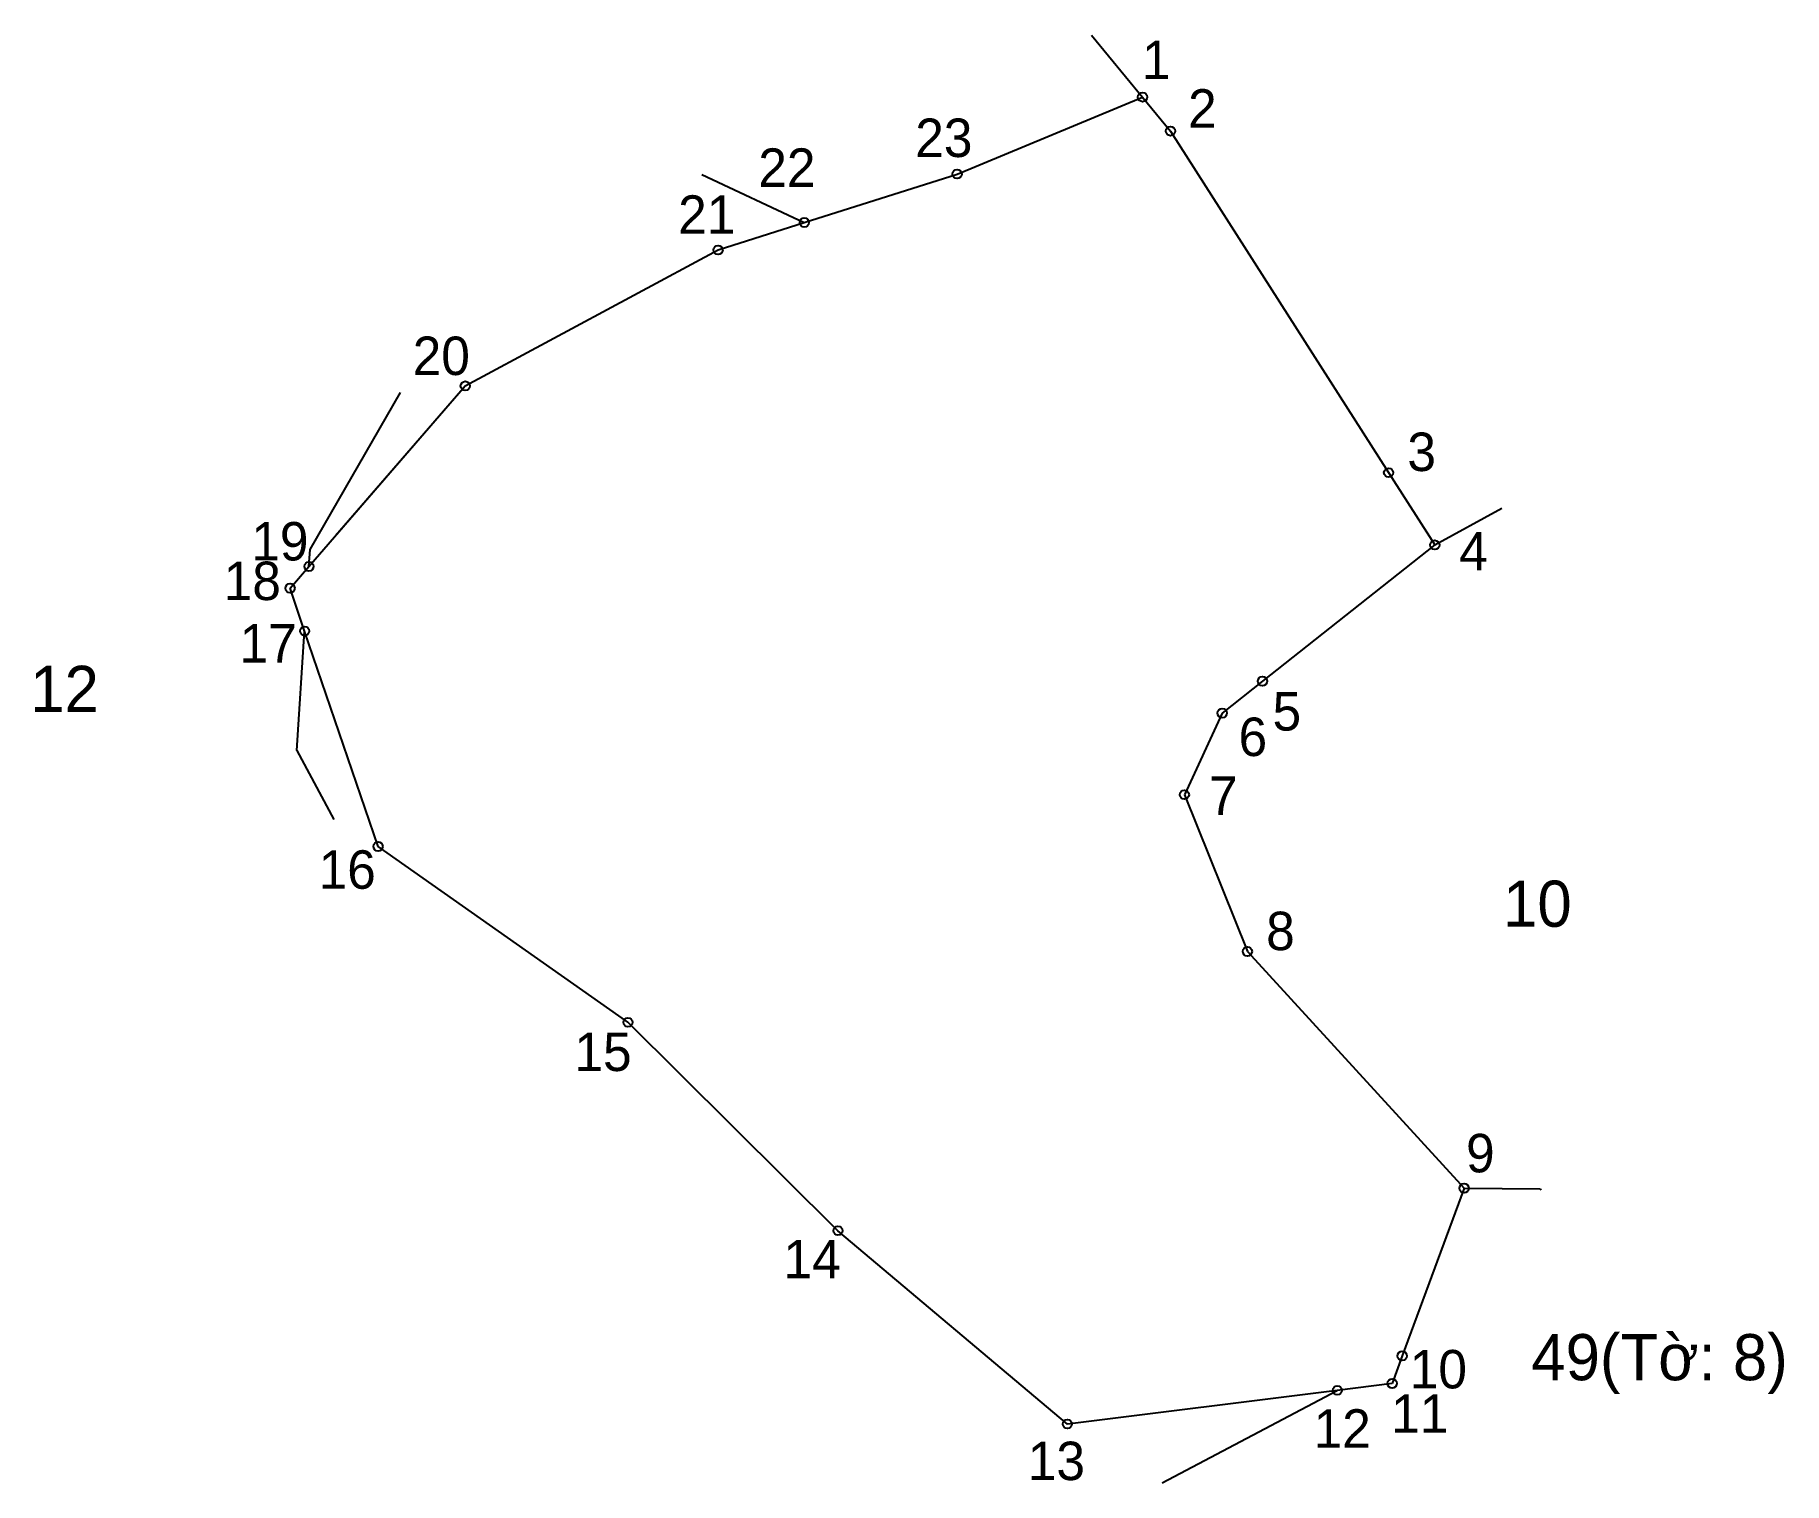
# Model space of a CAD drawing. Extents: x 548850 to 548959, y 1822277 to 1822367.
import ezdxf

# ---------------------------------------------------------------- set-up
doc = ezdxf.new("R2010")
doc.units = 0
for name, color, linetype in [('CanhThua', 7, 'Continuous'), ('MocDinhThua', 7, 'Continuous'), ('NhanTuCan', 7, 'Continuous'), ('RauThua', 7, 'Continuous'), ('SoHieuDinhThua', 7, 'Continuous')]:
    doc.layers.add(name, color=color, linetype=linetype)

msp = doc.modelspace()

# ---------------------------------------------------------------- linework, layer by layer
at = {"layer": 'CanhThua'}
for p, q in [((548907.87, 1822358.24), (548919.44, 1822363.04)), ((548919.44, 1822363.04), (548921.18, 1822360.92)), ((548921.18, 1822360.92), (548934.79, 1822339.61)), ((548898.34, 1822355.21), (548907.87, 1822358.24)), ((548892.96, 1822353.5), (548898.34, 1822355.21)), ((548877.19, 1822345.02), (548892.96, 1822353.5)), ((548867.44, 1822333.76), (548877.19, 1822345.02)), ((548934.79, 1822339.61), (548937.67, 1822335.1)), ((548937.67, 1822335.1), (548926.92, 1822326.6)), ((548866.26, 1822332.4), (548867.44, 1822333.76)), ((548867.17, 1822329.73), (548866.26, 1822332.4)), ((548871.75, 1822316.29), (548867.17, 1822329.73)), ((548926.92, 1822326.6), (548924.41, 1822324.61)), ((548924.41, 1822324.61), (548922.05, 1822319.52)), ((548922.05, 1822319.52), (548925.98, 1822309.74)), ((548887.34, 1822305.32), (548871.75, 1822316.29)), ((548925.98, 1822309.74), (548939.5, 1822294.97)), ((548900.44, 1822292.32), (548887.34, 1822305.32)), ((548939.5, 1822294.97), (548935.64, 1822284.51)), ((548914.75, 1822280.26), (548900.44, 1822292.32)), ((548935.64, 1822284.51), (548935.01, 1822282.79)), ((548931.59, 1822282.36), (548914.75, 1822280.26)), ((548935.01, 1822282.79), (548931.59, 1822282.36))]:
    msp.add_line(p, q, dxfattribs=at)
at = {"layer": 'MocDinhThua'}
for centre in [(548919.44, 1822363.04), (548921.18, 1822360.92), (548907.87, 1822358.24), (548898.34, 1822355.21), (548892.96, 1822353.5), (548877.19, 1822345.02), (548934.79, 1822339.61), (548937.67, 1822335.1), (548867.44, 1822333.76), (548866.26, 1822332.4), (548867.17, 1822329.73), (548926.92, 1822326.6), (548924.41, 1822324.61), (548922.05, 1822319.52), (548871.75, 1822316.29), (548925.98, 1822309.74), (548887.34, 1822305.32), (548939.5, 1822294.97), (548900.44, 1822292.32), (548935.64, 1822284.51), (548931.59, 1822282.36), (548935.01, 1822282.79), (548914.75, 1822280.26)]:
    msp.add_circle(centre, 0.288, dxfattribs=at)
at = {"layer": 'RauThua'}
for p, q in [((548916.26, 1822366.91), (548919.44, 1822363.04)), ((548891.95, 1822358.21), (548898.34, 1822355.21)), ((548867.51, 1822334.82), (548873.15, 1822344.61)), ((548869.1, 1822335.68), (548877.19, 1822345.02)), ((548937.67, 1822335.1), (548941.86, 1822337.4)), ((548867.44, 1822333.76), (548867.51, 1822334.82)), ((548866.68, 1822322.28), (548867.17, 1822329.73)), ((548866.68, 1822322.28), (548869, 1822317.97)), ((548939.5, 1822294.97), (548944.24, 1822294.93)), ((548944.24, 1822294.93), (548944.28, 1822294.84)), ((548920.66, 1822276.58), (548931.59, 1822282.36))]:
    msp.add_line(p, q, dxfattribs=at)

# ---------------------------------------------------------------- texts
at = {"layer": 'NhanTuCan'}
for s, p in [('12', (548850.05, 1822324.68)), ('10', (548941.93, 1822311.28)), ('49(Tờ: 8)', (548943.69, 1822282.99))]:
    msp.add_text(s, height=2.879, dxfattribs=at).set_placement(p)
at = {"layer": 'SoHieuDinhThua'}
for s, height, p in [('1', 2.4, (548919.4, 1822364.16)), ('2', 2.4, (548922.28, 1822361.13)), ('23', 2.399, (548905.26, 1822359.3)), ('22', 2.399, (548895.47, 1822357.44)), ('21', 2.399, (548890.47, 1822354.51)), ('20', 2.399, (548873.91, 1822345.7)), ('3', 2.4, (548935.96, 1822339.71)), ('19', 2.399, (548863.84, 1822334.13)), ('4', 2.4, (548939.19, 1822333.51)), ('18', 2.399, (548862.12, 1822331.66)), ('17', 2.399, (548863.11, 1822327.76)), ('5', 2.4, (548927.55, 1822323.52)), ('6', 2.4, (548925.43, 1822321.93)), ('7', 2.4, (548923.59, 1822318.26)), ('16', 2.399, (548868.04, 1822313.65)), ('8', 2.4, (548927.15, 1822309.82)), ('15', 2.399, (548884, 1822302.28)), ('9', 2.4, (548939.62, 1822295.96)), ('14', 2.399, (548897.04, 1822289.35)), ('10', 2.399, (548936.11, 1822282.48)), ('12', 2.399, (548930.11, 1822278.78)), ('11', 2.399, (548934.95, 1822279.71)), ('13', 2.399, (548912.28, 1822276.76))]:
    msp.add_text(s, height=height, dxfattribs=at).set_placement(p)

doc.saveas('drawing.dxf')
